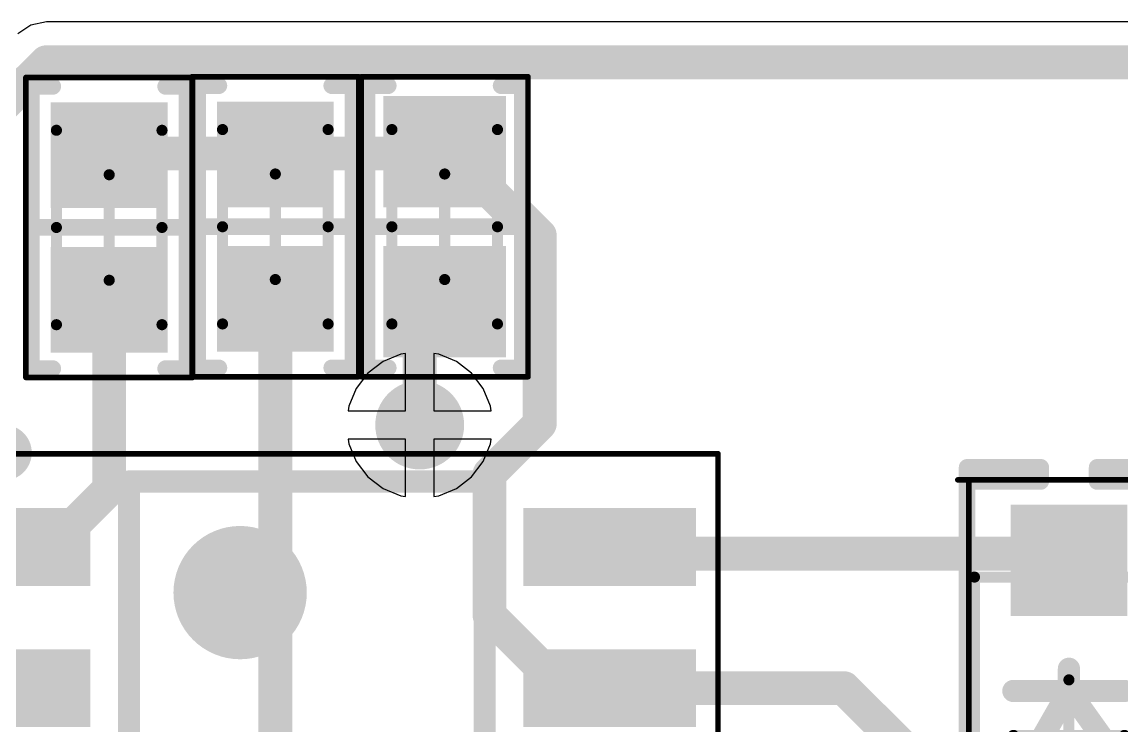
# Model space of a CAD drawing. Header units: millimetres. Extents: x 45 to 209, y 90 to 189.
# Drawn here: x 64.82 to 74.71, y 113.54 to 119.87 of the extents above; entities that cross this region are included whole.
import ezdxf

# ---------------------------------------------------------------- set-up
doc = ezdxf.new("R2010")
doc.units = ezdxf.units.MM
for name, color, linetype in [('BottomLayer', 5, 'Continuous'), ('Mechanical13', 56, 'Continuous'), ('Mechanical15', 56, 'Continuous'), ('MultiLayer', 9, 'Continuous'), ('TopLayer', 1, 'Continuous'), ('TopOverlay', 2, 'Continuous'), ('TopPaste', 8, 'Continuous'), ('TopSolder', 216, 'Continuous'), ('ViaHoleLayer', 16, 'Continuous')]:
    doc.layers.add(name, color=color, linetype=linetype)

# ---------------------------------------------------------------- blocks, each defined once
blk = doc.blocks.new('34355DA5_B1DA_47C2_A88A_ECF82120A4F7_8')
at = {"layer": 'Mechanical15'}
for points, const_width in [([(-3.7, 4.65), (3.7, 4.65)], 0.05), ([(-3.7, -4.65), (-3.7, 4.65)], 0.05), ([(3.7, -4.65), (3.7, 4.65)], 0.05), ([(0, -0.5), (0, 0.5)], 0.1), ([(-0.5, 0), (0.5, 0)], 0.1), ([(-3.7, -4.65), (3.7, -4.65)], 0.05)]:
    blk.add_lwpolyline(points, dxfattribs=dict(at, const_width=const_width))
for points, const_width in [([(-3.7125, 4.65, 1), (-3.6875, 4.65, 1)], 0.025), ([(-3.7125, 4.65, 1), (-3.6875, 4.65, 1)], 0.025), ([(3.6875, 4.65, 1), (3.7125, 4.65, 1)], 0.025), ([(3.6875, 4.65, 1), (3.7125, 4.65, 1)], 0.025), ([(-0.025, 0.5, 1), (0.025, 0.5, 1)], 0.05), ([(-0.525, 0, 1), (-0.475, 0, 1)], 0.05), ([(0.475, 0, 1), (0.525, 0, 1)], 0.05), ([(-0.025, -0.5, 1), (0.025, -0.5, 1)], 0.05), ([(-3.7125, -4.65, 1), (-3.6875, -4.65, 1)], 0.025), ([(-3.7125, -4.65, 1), (-3.6875, -4.65, 1)], 0.025), ([(3.6875, -4.65, 1), (3.7125, -4.65, 1)], 0.025), ([(3.6875, -4.65, 1), (3.7125, -4.65, 1)], 0.025)]:
    blk.add_lwpolyline(points, format="xyb", close=True, dxfattribs=dict(at, const_width=const_width))
at = {"layer": 'TopLayer'}
for points in [[(-2, 3.51), (-2, 4.11), (-3.45, 3.51), (-3.45, 4.11)], [(3.45, 3.51), (3.45, 4.11), (2, 3.51), (2, 4.11)], [(-2, 2.24), (-2, 2.84), (-3.45, 2.24), (-3.45, 2.84)], [(3.45, 2.24), (3.45, 2.84), (2, 2.24), (2, 2.84)], [(-2, 0.97), (-2, 1.57), (-3.45, 0.97), (-3.45, 1.57)], [(3.45, 0.97), (3.45, 1.57), (2, 0.97), (2, 1.57)], [(-2, -0.3), (-2, 0.3), (-3.45, -0.3), (-3.45, 0.3)], [(3.45, -0.3), (3.45, 0.3), (2, -0.3), (2, 0.3)], [(-2, -1.57), (-2, -0.97), (-3.45, -1.57), (-3.45, -0.97)], [(3.45, -1.57), (3.45, -0.97), (2, -1.57), (2, -0.97)], [(-2, -2.84), (-2, -2.24), (-3.45, -2.84), (-3.45, -2.24)], [(3.45, -2.84), (3.45, -2.24), (2, -2.84), (2, -2.24)], [(-2, -4.11), (-2, -3.51), (-3.45, -4.11), (-3.45, -3.51)], [(3.45, -4.11), (3.45, -3.51), (2, -4.11), (2, -3.51)]]:
    blk.add_solid(points, dxfattribs=at)
at = {"layer": 'TopOverlay'}
for points, const_width in [([(-2.6, 4.66, 1), (-2.85, 4.66, 1)], 0.25), ([(-2.9125, 4.66, 1), (-2.7875, 4.66, 1)], 0.125), ([(-2.6625, 4.66, 1), (-2.5375, 4.66, 1)], 0.125), ([(-1.65, 4.4, 1), (-1.55, 4.4, 1)], 0.1), ([(-1.65, 4.4, 1), (-1.55, 4.4, 1)], 0.1), ([(1.55, 4.4, 1), (1.65, 4.4, 1)], 0.1), ([(1.55, 4.4, 1), (1.65, 4.4, 1)], 0.1), ([(-0.3, 3.4, 1), (-0.9, 3.4, 1)], 0.6), ([(-1.05, 3.4, 1), (-0.75, 3.4, 1)], 0.3), ([(-0.45, 3.4, 1), (-0.15, 3.4, 1)], 0.3), ([(-1.65, -4.4, 1), (-1.55, -4.4, 1)], 0.1), ([(-1.65, -4.4, 1), (-1.55, -4.4, 1)], 0.1), ([(1.55, -4.4, 1), (1.65, -4.4, 1)], 0.1), ([(1.55, -4.4, 1), (1.65, -4.4, 1)], 0.1)]:
    blk.add_lwpolyline(points, format="xyb", close=True, dxfattribs=dict(at, const_width=const_width))
at = {"layer": 'TopOverlay', "const_width": 0.2}
for points in [[(-1.6, 4.4), (1.6, 4.4)], [(-1.6, -4.4), (-1.6, 4.4)], [(1.6, -4.4), (1.6, 4.4)], [(-1.6, -4.4), (1.6, -4.4)]]:
    blk.add_lwpolyline(points, dxfattribs=at)
at = {"layer": 'TopPaste'}
for points in [[(-2, 3.51), (-2, 4.11), (-3.45, 3.51), (-3.45, 4.11)], [(3.45, 3.51), (3.45, 4.11), (2, 3.51), (2, 4.11)], [(-2, 2.24), (-2, 2.84), (-3.45, 2.24), (-3.45, 2.84)], [(3.45, 2.24), (3.45, 2.84), (2, 2.24), (2, 2.84)], [(-2, 0.97), (-2, 1.57), (-3.45, 0.97), (-3.45, 1.57)], [(3.45, 0.97), (3.45, 1.57), (2, 0.97), (2, 1.57)], [(-2, -0.3), (-2, 0.3), (-3.45, -0.3), (-3.45, 0.3)], [(3.45, -0.3), (3.45, 0.3), (2, -0.3), (2, 0.3)], [(-2, -1.57), (-2, -0.97), (-3.45, -1.57), (-3.45, -0.97)], [(3.45, -1.57), (3.45, -0.97), (2, -1.57), (2, -0.97)], [(-2, -2.84), (-2, -2.24), (-3.45, -2.84), (-3.45, -2.24)], [(3.45, -2.84), (3.45, -2.24), (2, -2.84), (2, -2.24)], [(-2, -4.11), (-2, -3.51), (-3.45, -4.11), (-3.45, -3.51)], [(3.45, -4.11), (3.45, -3.51), (2, -4.11), (2, -3.51)]]:
    blk.add_solid(points, dxfattribs=at)
at = {"layer": 'TopSolder'}
for points in [[(-1.9492, 3.4592), (-1.9492, 4.1608), (-3.5008, 3.4592), (-3.5008, 4.1608)], [(3.5008, 3.4592), (3.5008, 4.1608), (1.9492, 3.4592), (1.9492, 4.1608)], [(-1.9492, 2.1892), (-1.9492, 2.8908), (-3.5008, 2.1892), (-3.5008, 2.8908)], [(3.5008, 2.1892), (3.5008, 2.8908), (1.9492, 2.1892), (1.9492, 2.8908)], [(-1.9492, 0.9192), (-1.9492, 1.6208), (-3.5008, 0.9192), (-3.5008, 1.6208)], [(3.5008, 0.9192), (3.5008, 1.6208), (1.9492, 0.9192), (1.9492, 1.6208)], [(-1.9492, -0.3508), (-1.9492, 0.3508), (-3.5008, -0.3508), (-3.5008, 0.3508)], [(3.5008, -0.3508), (3.5008, 0.3508), (1.9492, -0.3508), (1.9492, 0.3508)], [(-1.9492, -1.6208), (-1.9492, -0.9192), (-3.5008, -1.6208), (-3.5008, -0.9192)], [(3.5008, -1.6208), (3.5008, -0.9192), (1.9492, -1.6208), (1.9492, -0.9192)], [(-1.9492, -2.8908), (-1.9492, -2.1892), (-3.5008, -2.8908), (-3.5008, -2.1892)], [(3.5008, -2.8908), (3.5008, -2.1892), (1.9492, -2.8908), (1.9492, -2.1892)], [(-1.9492, -4.1608), (-1.9492, -3.4592), (-3.5008, -4.1608), (-3.5008, -3.4592)], [(3.5008, -4.1608), (3.5008, -3.4592), (1.9492, -4.1608), (1.9492, -3.4592)]]:
    blk.add_solid(points, dxfattribs=at)
blk = doc.blocks.new('RES_0603_1608_24')
at = {"layer": 'Mechanical13', "const_width": 0.1}
for points in [[(-0.875, -0.475), (-0.875, 0.475)], [(0.875, 0.475), (-0.875, 0.475)], [(0.875, -0.475), (0.875, 0.475)], [(0.875, -0.475), (-0.875, -0.475)]]:
    blk.add_lwpolyline(points, dxfattribs=at)
at = {"layer": 'Mechanical13', "const_width": 0.05}
for points in [[(-0.9, 0.475, 1), (-0.85, 0.475, 1)], [(-0.9, 0.475, 1), (-0.85, 0.475, 1)], [(0.85, 0.475, 1), (0.9, 0.475, 1)], [(0.85, 0.475, 1), (0.9, 0.475, 1)], [(-0.9, -0.475, 1), (-0.85, -0.475, 1)], [(-0.9, -0.475, 1), (-0.85, -0.475, 1)], [(0.85, -0.475, 1), (0.9, -0.475, 1)], [(0.85, -0.475, 1), (0.9, -0.475, 1)]]:
    blk.add_lwpolyline(points, format="xyb", close=True, dxfattribs=at)
at = {"layer": 'Mechanical15'}
for points, const_width in [([(-1.35, -0.75), (-1.35, 0.75)], 0.05), ([(1.35, 0.75), (-1.35, 0.75)], 0.05), ([(1.35, -0.75), (1.35, 0.75)], 0.05), ([(0, -0.475), (0, 0.475)], 0.1), ([(0.475, 0), (-0.475, 0)], 0.1), ([(1.35, -0.75), (-1.35, -0.75)], 0.05)]:
    blk.add_lwpolyline(points, dxfattribs=dict(at, const_width=const_width))
for points, const_width in [([(-1.3625, 0.75, 1), (-1.3375, 0.75, 1)], 0.025), ([(-1.3625, 0.75, 1), (-1.3375, 0.75, 1)], 0.025), ([(1.3375, 0.75, 1), (1.3625, 0.75, 1)], 0.025), ([(1.3375, 0.75, 1), (1.3625, 0.75, 1)], 0.025), ([(-0.025, 0.475, 1), (0.025, 0.475, 1)], 0.05), ([(-0.5, 0, 1), (-0.45, 0, 1)], 0.05), ([(0.45, 0, 1), (0.5, 0, 1)], 0.05), ([(-0.025, -0.475, 1), (0.025, -0.475, 1)], 0.05), ([(-1.3625, -0.75, 1), (-1.3375, -0.75, 1)], 0.025), ([(-1.3625, -0.75, 1), (-1.3375, -0.75, 1)], 0.025), ([(1.3375, -0.75, 1), (1.3625, -0.75, 1)], 0.025), ([(1.3375, -0.75, 1), (1.3625, -0.75, 1)], 0.025)]:
    blk.add_lwpolyline(points, format="xyb", close=True, dxfattribs=dict(at, const_width=const_width))
at = {"layer": 'TopLayer'}
for points in [[(-0.225, -0.475), (-0.225, 0.475), (-1.075, -0.475), (-1.075, 0.475)], [(1.075, -0.475), (1.075, 0.475), (0.225, -0.475), (0.225, 0.475)]]:
    blk.add_solid(points, dxfattribs=at)
at = {"layer": 'TopOverlay', "const_width": 0.15}
for points in [[(-1.27, 0.508), (-1.27, 0.7)], [(1.27, 0.7), (-1.27, 0.7)], [(0, -0.7), (0, 0.7)], [(1.27, 0.508), (1.27, 0.7)], [(-1.27, -0.7), (-1.27, -0.508)], [(1.27, -0.7), (1.27, -0.508)], [(1.27, -0.7), (-1.27, -0.7)]]:
    blk.add_lwpolyline(points, dxfattribs=at)
at = {"layer": 'TopOverlay', "const_width": 0.075}
for points in [[(-1.3075, 0.7, 1), (-1.2325, 0.7, 1)], [(-1.3075, 0.7, 1), (-1.2325, 0.7, 1)], [(-0.0375, 0.7, 1), (0.0375, 0.7, 1)], [(1.2325, 0.7, 1), (1.3075, 0.7, 1)], [(1.2325, 0.7, 1), (1.3075, 0.7, 1)], [(-1.3075, 0.508, 1), (-1.2325, 0.508, 1)], [(1.2325, 0.508, 1), (1.3075, 0.508, 1)], [(-1.3075, -0.508, 1), (-1.2325, -0.508, 1)], [(1.2325, -0.508, 1), (1.3075, -0.508, 1)], [(-1.3075, -0.7, 1), (-1.2325, -0.7, 1)], [(-1.3075, -0.7, 1), (-1.2325, -0.7, 1)], [(-0.0375, -0.7, 1), (0.0375, -0.7, 1)], [(1.2325, -0.7, 1), (1.3075, -0.7, 1)], [(1.2325, -0.7, 1), (1.3075, -0.7, 1)]]:
    blk.add_lwpolyline(points, format="xyb", close=True, dxfattribs=at)
at = {"layer": 'TopPaste'}
for points in [[(-0.225, -0.475), (-0.225, 0.475), (-1.075, -0.475), (-1.075, 0.475)], [(1.075, -0.475), (1.075, 0.475), (0.225, -0.475), (0.225, 0.475)]]:
    blk.add_solid(points, dxfattribs=at)
at = {"layer": 'TopSolder'}
for points in [[(-0.1742, -0.5258), (-0.1742, 0.5258), (-1.1258, -0.5258), (-1.1258, 0.5258)], [(1.1258, -0.5258), (1.1258, 0.5258), (0.1742, -0.5258), (0.1742, 0.5258)]]:
    blk.add_solid(points, dxfattribs=at)
blk = doc.blocks.new('RES_0603_1608_25')
at = {"layer": 'Mechanical13', "const_width": 0.1}
for points in [[(-0.875, 0.475), (-0.875, -0.475)], [(-0.875, 0.475), (0.875, 0.475)], [(0.875, 0.475), (0.875, -0.475)], [(-0.875, -0.475), (0.875, -0.475)]]:
    blk.add_lwpolyline(points, dxfattribs=at)
at = {"layer": 'Mechanical13', "const_width": 0.05}
for points in [[(-0.9, 0.475, 1), (-0.85, 0.475, 1)], [(-0.9, 0.475, 1), (-0.85, 0.475, 1)], [(0.85, 0.475, 1), (0.9, 0.475, 1)], [(0.85, 0.475, 1), (0.9, 0.475, 1)], [(-0.9, -0.475, 1), (-0.85, -0.475, 1)], [(-0.9, -0.475, 1), (-0.85, -0.475, 1)], [(0.85, -0.475, 1), (0.9, -0.475, 1)], [(0.85, -0.475, 1), (0.9, -0.475, 1)]]:
    blk.add_lwpolyline(points, format="xyb", close=True, dxfattribs=at)
at = {"layer": 'Mechanical15'}
for points, const_width in [([(-1.35, 0.75), (-1.35, -0.75)], 0.05), ([(-1.35, 0.75), (1.35, 0.75)], 0.05), ([(1.35, 0.75), (1.35, -0.75)], 0.05), ([(0, 0.475), (0, -0.475)], 0.1), ([(-0.475, 0), (0.475, 0)], 0.1), ([(-1.35, -0.75), (1.35, -0.75)], 0.05)]:
    blk.add_lwpolyline(points, dxfattribs=dict(at, const_width=const_width))
for points, const_width in [([(-1.3625, 0.75, 1), (-1.3375, 0.75, 1)], 0.025), ([(-1.3625, 0.75, 1), (-1.3375, 0.75, 1)], 0.025), ([(1.3375, 0.75, 1), (1.3625, 0.75, 1)], 0.025), ([(1.3375, 0.75, 1), (1.3625, 0.75, 1)], 0.025), ([(-0.025, 0.475, 1), (0.025, 0.475, 1)], 0.05), ([(-0.5, 0, 1), (-0.45, 0, 1)], 0.05), ([(0.45, 0, 1), (0.5, 0, 1)], 0.05), ([(-0.025, -0.475, 1), (0.025, -0.475, 1)], 0.05), ([(-1.3625, -0.75, 1), (-1.3375, -0.75, 1)], 0.025), ([(-1.3625, -0.75, 1), (-1.3375, -0.75, 1)], 0.025), ([(1.3375, -0.75, 1), (1.3625, -0.75, 1)], 0.025), ([(1.3375, -0.75, 1), (1.3625, -0.75, 1)], 0.025)]:
    blk.add_lwpolyline(points, format="xyb", close=True, dxfattribs=dict(at, const_width=const_width))
at = {"layer": 'TopLayer'}
for points in [[(-0.225, -0.475), (-0.225, 0.475), (-1.075, -0.475), (-1.075, 0.475)], [(1.075, -0.475), (1.075, 0.475), (0.225, -0.475), (0.225, 0.475)]]:
    blk.add_solid(points, dxfattribs=at)
at = {"layer": 'TopOverlay', "const_width": 0.15}
for points in [[(-1.27, 0.7), (-1.27, 0.508)], [(-1.27, 0.7), (1.27, 0.7)], [(0, 0.7), (0, -0.7)], [(1.27, 0.7), (1.27, 0.508)], [(-1.27, -0.508), (-1.27, -0.7)], [(1.27, -0.508), (1.27, -0.7)], [(-1.27, -0.7), (1.27, -0.7)]]:
    blk.add_lwpolyline(points, dxfattribs=at)
at = {"layer": 'TopOverlay', "const_width": 0.075}
for points in [[(-1.3075, 0.7, 1), (-1.2325, 0.7, 1)], [(-1.3075, 0.7, 1), (-1.2325, 0.7, 1)], [(-0.0375, 0.7, 1), (0.0375, 0.7, 1)], [(1.2325, 0.7, 1), (1.3075, 0.7, 1)], [(1.2325, 0.7, 1), (1.3075, 0.7, 1)], [(-1.3075, 0.508, 1), (-1.2325, 0.508, 1)], [(1.2325, 0.508, 1), (1.3075, 0.508, 1)], [(-1.3075, -0.508, 1), (-1.2325, -0.508, 1)], [(1.2325, -0.508, 1), (1.3075, -0.508, 1)], [(-1.3075, -0.7, 1), (-1.2325, -0.7, 1)], [(-1.3075, -0.7, 1), (-1.2325, -0.7, 1)], [(-0.0375, -0.7, 1), (0.0375, -0.7, 1)], [(1.2325, -0.7, 1), (1.3075, -0.7, 1)], [(1.2325, -0.7, 1), (1.3075, -0.7, 1)]]:
    blk.add_lwpolyline(points, format="xyb", close=True, dxfattribs=at)
at = {"layer": 'TopPaste'}
for points in [[(-0.225, -0.475), (-0.225, 0.475), (-1.075, -0.475), (-1.075, 0.475)], [(1.075, -0.475), (1.075, 0.475), (0.225, -0.475), (0.225, 0.475)]]:
    blk.add_solid(points, dxfattribs=at)
at = {"layer": 'TopSolder'}
for points in [[(-0.1742, -0.5258), (-0.1742, 0.5258), (-1.1258, -0.5258), (-1.1258, 0.5258)], [(1.1258, -0.5258), (1.1258, 0.5258), (0.1742, -0.5258), (0.1742, 0.5258)]]:
    blk.add_solid(points, dxfattribs=at)
blk = doc.blocks.new('SOD_123_70')
at = {"layer": 'Mechanical13', "const_width": 0.1}
for points in [[(-1.425, 0.85), (1.425, 0.85)], [(-1.425, 0.85), (-1.425, -0.85)], [(1.425, 0.85), (1.425, -0.85)], [(-1.425, -0.85), (1.425, -0.85)]]:
    blk.add_lwpolyline(points, dxfattribs=at)
at = {"layer": 'Mechanical13', "const_width": 0.05}
for points in [[(-1.45, 0.85, 1), (-1.4, 0.85, 1)], [(-1.45, 0.85, 1), (-1.4, 0.85, 1)], [(1.4, 0.85, 1), (1.45, 0.85, 1)], [(1.4, 0.85, 1), (1.45, 0.85, 1)], [(-1.45, -0.85, 1), (-1.4, -0.85, 1)], [(-1.45, -0.85, 1), (-1.4, -0.85, 1)], [(1.4, -0.85, 1), (1.45, -0.85, 1)], [(1.4, -0.85, 1), (1.45, -0.85, 1)]]:
    blk.add_lwpolyline(points, format="xyb", close=True, dxfattribs=at)
at = {"layer": 'Mechanical15'}
for points, const_width in [([(-2.3, 1), (-2.3, -1)], 0.05), ([(2.3, 1), (2.3, -1)], 0.05), ([(-2.3, 0.9), (2.3, 0.9)], 0.05), ([(0, 0.5), (0, -0.5)], 0.1), ([(-0.5, 0), (0.5, 0)], 0.1), ([(-2.3, -1), (2.3, -1)], 0.05)]:
    blk.add_lwpolyline(points, dxfattribs=dict(at, const_width=const_width))
for points, const_width in [([(-2.3125, 1, 1), (-2.2875, 1, 1)], 0.025), ([(2.2875, 1, 1), (2.3125, 1, 1)], 0.025), ([(-2.3125, 0.9, 1), (-2.2875, 0.9, 1)], 0.025), ([(2.2875, 0.9, 1), (2.3125, 0.9, 1)], 0.025), ([(-0.025, 0.5, 1), (0.025, 0.5, 1)], 0.05), ([(-0.525, 0, 1), (-0.475, 0, 1)], 0.05), ([(0.475, 0, 1), (0.525, 0, 1)], 0.05), ([(-0.025, -0.5, 1), (0.025, -0.5, 1)], 0.05), ([(-2.3125, -1, 1), (-2.2875, -1, 1)], 0.025), ([(-2.3125, -1, 1), (-2.2875, -1, 1)], 0.025), ([(2.2875, -1, 1), (2.3125, -1, 1)], 0.025), ([(2.2875, -1, 1), (2.3125, -1, 1)], 0.025)]:
    blk.add_lwpolyline(points, format="xyb", close=True, dxfattribs=dict(at, const_width=const_width))
at = {"layer": 'TopLayer'}
for points in [[(-1.125, -0.475), (-1.125, 0.475), (-2.025, -0.475), (-2.025, 0.475)], [(2.025, -0.475), (2.025, 0.475), (1.125, -0.475), (1.125, 0.475)]]:
    blk.add_solid(points, dxfattribs=at)
at = {"layer": 'TopOverlay'}
for points, const_width in [([(-2.3, 0.916), (-2.3, 0.675)], 0.15), ([(-2.3, 0.916), (2.286, 0.916)], 0.15), ([(2.286, 0.916), (2.413, 0.916)], 0.15), ([(2.286, 0.916), (2.286, 0.254)], 0.15), ([(2.413, 0.916), (2.413, 0.254)], 0.15), ([(0.4, 0.5), (0.4, -0.5)], 0.2), ([(-0.3, 0.4), (-0.3, -0.5)], 0.2), ([(-0.3, 0.4), (0.4, 0)], 0.2), ([(2.286, 0.254), (2.413, 0.254)], 0.15), ([(-0.6, 0), (-0.3, 0)], 0.2), ([(0.4, 0), (-0.3, -0.5)], 0.2), ([(0.4, 0), (0.6, 0)], 0.2), ([(2.286, -0.254), (2.286, -0.916)], 0.15), ([(2.286, -0.254), (2.413, -0.254)], 0.15), ([(2.413, -0.254), (2.413, -0.916)], 0.15), ([(-2.3, -0.675), (-2.3, -0.916)], 0.15), ([(-2.3, -0.916), (2.286, -0.916)], 0.15), ([(2.286, -0.916), (2.413, -0.916)], 0.15)]:
    blk.add_lwpolyline(points, dxfattribs=dict(at, const_width=const_width))
for points, const_width in [([(-2.3375, 0.916, 1), (-2.2625, 0.916, 1)], 0.075), ([(-2.3375, 0.916, 1), (-2.2625, 0.916, 1)], 0.075), ([(2.2485, 0.916, 1), (2.3235, 0.916, 1)], 0.075), ([(2.2485, 0.916, 1), (2.3235, 0.916, 1)], 0.075), ([(2.2485, 0.916, 1), (2.3235, 0.916, 1)], 0.075), ([(2.3755, 0.916, 1), (2.4505, 0.916, 1)], 0.075), ([(2.3755, 0.916, 1), (2.4505, 0.916, 1)], 0.075), ([(-2.3375, 0.675, 1), (-2.2625, 0.675, 1)], 0.075), ([(0.35, 0.5, 1), (0.45, 0.5, 1)], 0.1), ([(-0.35, 0.4, 1), (-0.25, 0.4, 1)], 0.1), ([(-0.35, 0.4, 1), (-0.25, 0.4, 1)], 0.1), ([(2.2485, 0.254, 1), (2.3235, 0.254, 1)], 0.075), ([(2.2485, 0.254, 1), (2.3235, 0.254, 1)], 0.075), ([(2.3755, 0.254, 1), (2.4505, 0.254, 1)], 0.075), ([(2.3755, 0.254, 1), (2.4505, 0.254, 1)], 0.075), ([(-0.65, 0, 1), (-0.55, 0, 1)], 0.1), ([(-0.35, 0, 1), (-0.25, 0, 1)], 0.1), ([(0.35, 0, 1), (0.45, 0, 1)], 0.1), ([(0.35, 0, 1), (0.45, 0, 1)], 0.1), ([(0.35, 0, 1), (0.45, 0, 1)], 0.1), ([(0.55, 0, 1), (0.65, 0, 1)], 0.1), ([(2.2485, -0.254, 1), (2.3235, -0.254, 1)], 0.075), ([(2.2485, -0.254, 1), (2.3235, -0.254, 1)], 0.075), ([(2.3755, -0.254, 1), (2.4505, -0.254, 1)], 0.075), ([(2.3755, -0.254, 1), (2.4505, -0.254, 1)], 0.075), ([(-0.35, -0.5, 1), (-0.25, -0.5, 1)], 0.1), ([(-0.35, -0.5, 1), (-0.25, -0.5, 1)], 0.1), ([(0.35, -0.5, 1), (0.45, -0.5, 1)], 0.1), ([(-2.3375, -0.675, 1), (-2.2625, -0.675, 1)], 0.075), ([(-2.3375, -0.916, 1), (-2.2625, -0.916, 1)], 0.075), ([(-2.3375, -0.916, 1), (-2.2625, -0.916, 1)], 0.075), ([(2.2485, -0.916, 1), (2.3235, -0.916, 1)], 0.075), ([(2.2485, -0.916, 1), (2.3235, -0.916, 1)], 0.075), ([(2.2485, -0.916, 1), (2.3235, -0.916, 1)], 0.075), ([(2.3755, -0.916, 1), (2.4505, -0.916, 1)], 0.075), ([(2.3755, -0.916, 1), (2.4505, -0.916, 1)], 0.075)]:
    blk.add_lwpolyline(points, format="xyb", close=True, dxfattribs=dict(at, const_width=const_width))
at = {"layer": 'TopPaste'}
for points in [[(-1.125, -0.475), (-1.125, 0.475), (-2.025, -0.475), (-2.025, 0.475)], [(2.025, -0.475), (2.025, 0.475), (1.125, -0.475), (1.125, 0.475)]]:
    blk.add_solid(points, dxfattribs=at)
at = {"layer": 'TopSolder'}
for points in [[(-1.0742, -0.5258), (-1.0742, 0.5258), (-2.0758, -0.5258), (-2.0758, 0.5258)], [(2.0758, -0.5258), (2.0758, 0.5258), (1.0742, -0.5258), (1.0742, 0.5258)]]:
    blk.add_solid(points, dxfattribs=at)
blk = doc.blocks.new('CAP_0603_1608_80')
at = {"layer": 'Mechanical13', "const_width": 0.1}
for points in [[(-0.875, -0.475), (-0.875, 0.475)], [(0.875, 0.475), (-0.875, 0.475)], [(0.875, -0.475), (0.875, 0.475)], [(0.875, -0.475), (-0.875, -0.475)]]:
    blk.add_lwpolyline(points, dxfattribs=at)
at = {"layer": 'Mechanical13', "const_width": 0.05}
for points in [[(-0.9, 0.475, 1), (-0.85, 0.475, 1)], [(-0.9, 0.475, 1), (-0.85, 0.475, 1)], [(0.85, 0.475, 1), (0.9, 0.475, 1)], [(0.85, 0.475, 1), (0.9, 0.475, 1)], [(-0.9, -0.475, 1), (-0.85, -0.475, 1)], [(-0.9, -0.475, 1), (-0.85, -0.475, 1)], [(0.85, -0.475, 1), (0.9, -0.475, 1)], [(0.85, -0.475, 1), (0.9, -0.475, 1)]]:
    blk.add_lwpolyline(points, format="xyb", close=True, dxfattribs=at)
at = {"layer": 'Mechanical15'}
for points, const_width in [([(-1.35, -0.75), (-1.35, 0.75)], 0.05), ([(1.35, 0.75), (-1.35, 0.75)], 0.05), ([(1.35, -0.75), (1.35, 0.75)], 0.05), ([(0, -0.475), (0, 0.475)], 0.1), ([(0.475, 0), (-0.475, 0)], 0.1), ([(1.35, -0.75), (-1.35, -0.75)], 0.05)]:
    blk.add_lwpolyline(points, dxfattribs=dict(at, const_width=const_width))
for points, const_width in [([(-1.3625, 0.75, 1), (-1.3375, 0.75, 1)], 0.025), ([(-1.3625, 0.75, 1), (-1.3375, 0.75, 1)], 0.025), ([(1.3375, 0.75, 1), (1.3625, 0.75, 1)], 0.025), ([(1.3375, 0.75, 1), (1.3625, 0.75, 1)], 0.025), ([(-0.025, 0.475, 1), (0.025, 0.475, 1)], 0.05), ([(-0.5, 0, 1), (-0.45, 0, 1)], 0.05), ([(0.45, 0, 1), (0.5, 0, 1)], 0.05), ([(-0.025, -0.475, 1), (0.025, -0.475, 1)], 0.05), ([(-1.3625, -0.75, 1), (-1.3375, -0.75, 1)], 0.025), ([(-1.3625, -0.75, 1), (-1.3375, -0.75, 1)], 0.025), ([(1.3375, -0.75, 1), (1.3625, -0.75, 1)], 0.025), ([(1.3375, -0.75, 1), (1.3625, -0.75, 1)], 0.025)]:
    blk.add_lwpolyline(points, format="xyb", close=True, dxfattribs=dict(at, const_width=const_width))
at = {"layer": 'TopLayer'}
for points in [[(-0.225, -0.5), (-0.225, 0.5), (-1.125, -0.5), (-1.125, 0.5)], [(1.125, -0.5), (1.125, 0.5), (0.225, -0.5), (0.225, 0.5)]]:
    blk.add_solid(points, dxfattribs=at)
at = {"layer": 'TopOverlay', "const_width": 0.15}
for points in [[(1.27, 0.7), (-1.27, 0.7)], [(-1.27, 0.508), (-1.27, 0.7)], [(0, -0.7), (0, 0.7)], [(1.27, 0.508), (1.27, 0.7)], [(-1.27, -0.7), (-1.27, -0.508)], [(1.27, -0.7), (1.27, -0.508)], [(1.27, -0.7), (-1.27, -0.7)]]:
    blk.add_lwpolyline(points, dxfattribs=at)
at = {"layer": 'TopOverlay', "const_width": 0.075}
for points in [[(-1.3075, 0.7, 1), (-1.2325, 0.7, 1)], [(-1.3075, 0.7, 1), (-1.2325, 0.7, 1)], [(-0.0375, 0.7, 1), (0.0375, 0.7, 1)], [(1.2325, 0.7, 1), (1.3075, 0.7, 1)], [(1.2325, 0.7, 1), (1.3075, 0.7, 1)], [(-1.3075, 0.508, 1), (-1.2325, 0.508, 1)], [(1.2325, 0.508, 1), (1.3075, 0.508, 1)], [(-1.3075, -0.508, 1), (-1.2325, -0.508, 1)], [(1.2325, -0.508, 1), (1.3075, -0.508, 1)], [(-1.3075, -0.7, 1), (-1.2325, -0.7, 1)], [(-1.3075, -0.7, 1), (-1.2325, -0.7, 1)], [(-0.0375, -0.7, 1), (0.0375, -0.7, 1)], [(1.2325, -0.7, 1), (1.3075, -0.7, 1)], [(1.2325, -0.7, 1), (1.3075, -0.7, 1)]]:
    blk.add_lwpolyline(points, format="xyb", close=True, dxfattribs=at)
at = {"layer": 'TopPaste'}
for points in [[(-0.225, -0.5), (-0.225, 0.5), (-1.125, -0.5), (-1.125, 0.5)], [(1.125, -0.5), (1.125, 0.5), (0.225, -0.5), (0.225, 0.5)]]:
    blk.add_solid(points, dxfattribs=at)
at = {"layer": 'TopSolder'}
for points in [[(-0.1742, -0.5508), (-0.1742, 0.5508), (-1.1758, -0.5508), (-1.1758, 0.5508)], [(1.1758, -0.5508), (1.1758, 0.5508), (0.1742, -0.5508), (0.1742, 0.5508)]]:
    blk.add_solid(points, dxfattribs=at)

msp = doc.modelspace()

# ---------------------------------------------------------------- linework, layer by layer
at = {"layer": 'BottomLayer'}
for p, q in [((68.0649, 116.8129), (67.9282, 116.708)), ((68.224, 116.8788), (68.0649, 116.8129)), ((68.2677, 116.8845), (68.224, 116.8788)), ((68.2677, 116.3686), (68.2677, 116.8845)), ((68.5654, 116.8788), (68.5217, 116.8845)), ((68.5217, 116.8845), (68.5217, 116.3686)), ((68.7245, 116.8129), (68.5654, 116.8788)), ((68.8611, 116.708), (68.7245, 116.8129)), ((67.9282, 116.708), (67.8234, 116.5714)), ((68.966, 116.5714), (68.8611, 116.708)), ((67.8234, 116.5714), (67.7575, 116.4123)), ((69.0318, 116.4123), (68.966, 116.5714)), ((67.7575, 116.4123), (67.7518, 116.3686)), ((69.0376, 116.3686), (69.0318, 116.4123)), ((67.7518, 116.3686), (68.2677, 116.3686)), ((68.5217, 116.3686), (69.0376, 116.3686)), ((68.2677, 116.1146), (67.7518, 116.1146)), ((67.7518, 116.1146), (67.7575, 116.0709)), ((68.2677, 115.5987), (68.2677, 116.1146)), ((69.0376, 116.1146), (68.5217, 116.1146)), ((68.5217, 116.1146), (68.5217, 115.5987)), ((69.0318, 116.0709), (69.0376, 116.1146)), ((67.7575, 116.0709), (67.8234, 115.9118)), ((68.966, 115.9118), (69.0318, 116.0709)), ((67.8234, 115.9118), (67.9282, 115.7752)), ((68.8611, 115.7752), (68.966, 115.9118)), ((67.9282, 115.7752), (68.0649, 115.6703)), ((68.7245, 115.6703), (68.8611, 115.7752)), ((68.0649, 115.6703), (68.224, 115.6044)), ((68.5654, 115.6044), (68.7245, 115.6703)), ((68.224, 115.6044), (68.2677, 115.5987)), ((68.5217, 115.5987), (68.5654, 115.6044))]:
    msp.add_line(p, q, dxfattribs=at)
at = {"layer": 'BottomLayer', "const_width": 0.4}
msp.add_lwpolyline([(68.1947, 116.2416, 1), (68.5947, 116.2416, 1)], format="xyb", close=True, dxfattribs=at)
at = {"layer": 'MultiLayer', "const_width": 0.4}
msp.add_lwpolyline([(68.1947, 116.2416, 1), (68.5947, 116.2416, 1)], format="xyb", close=True, dxfattribs=at)
at = {"layer": 'TopLayer'}
for p, q in [((65.035, 119.8693), (64.8962, 119.8417)), ((79.9138, 119.8693), (65.035, 119.8693)), ((65.035, 119.8693), (65.035, 119.8693)), ((64.8962, 119.8417), (64.7786, 119.7632))]:
    msp.add_line(p, q, dxfattribs=at)
at = {"layer": 'TopLayer', "const_width": 0.3048}
for points in [[(63.5731, 118.0449), (65.035, 119.5068)], [(65.035, 119.5068), (79.9138, 119.5068)], [(65.6007, 118.6696), (65.6165, 118.6854)], [(65.6165, 118.6854), (68.6036, 118.6854)], [(68.6036, 118.6854), (68.6069, 118.6887)], [(68.6069, 118.6887), (68.6819, 118.6887)], [(68.6819, 118.6887), (69.2066, 118.164)], [(69.2066, 118.164), (69.2595, 118.164)], [(69.2595, 118.164), (69.475, 117.9485)], [(69.475, 116.2533), (69.475, 117.9485)], [(65.6007, 115.6649), (65.6007, 117.3696)], [(67.0954, 113.2585), (67.0954, 117.3762)], [(68.3947, 117.1265), (68.6194, 117.3512)], [(68.3947, 116.2416), (68.3947, 117.1265)], [(69.0231, 115.8014), (69.475, 116.2533)], [(69.0231, 114.5285), (69.0231, 115.8014)], [(65.0787, 115.1429), (65.6007, 115.6649)], [(64.6537, 115.1429), (65.0787, 115.1429)], [(70.1037, 115.1429), (70.1638, 115.0827)], [(70.1638, 115.0827), (74.1765, 115.0827)], [(74.1765, 115.0827), (74.2367, 115.0226)], [(69.0231, 114.5285), (69.6787, 113.8729)], [(69.6787, 113.8729), (72.2114, 113.8729)], [(72.2114, 113.8729), (74.2117, 111.8726)]]:
    msp.add_lwpolyline(points, dxfattribs=at)
at = {"layer": 'TopLayer'}
for points, const_width in [([(64.9588, 119.5068, 1), (65.1112, 119.5068, 1)], 0.1524), ([(64.9588, 119.5068, 1), (65.1112, 119.5068, 1)], 0.1524), ([(65.5245, 118.6696, 1), (65.6769, 118.6696, 1)], 0.1524), ([(65.5403, 118.6854, 1), (65.6927, 118.6854, 1)], 0.1524), ([(65.5403, 118.6854, 1), (65.6927, 118.6854, 1)], 0.1524), ([(68.5274, 118.6854, 1), (68.6798, 118.6854, 1)], 0.1524), ([(68.5274, 118.6854, 1), (68.6798, 118.6854, 1)], 0.1524), ([(68.5307, 118.6887, 1), (68.6831, 118.6887, 1)], 0.1524), ([(68.5307, 118.6887, 1), (68.6831, 118.6887, 1)], 0.1524), ([(68.6057, 118.6887, 1), (68.7581, 118.6887, 1)], 0.1524), ([(68.6057, 118.6887, 1), (68.7581, 118.6887, 1)], 0.1524), ([(69.1304, 118.164, 1), (69.2828, 118.164, 1)], 0.1524), ([(69.1304, 118.164, 1), (69.2828, 118.164, 1)], 0.1524), ([(69.1833, 118.164, 1), (69.3357, 118.164, 1)], 0.1524), ([(69.1833, 118.164, 1), (69.3357, 118.164, 1)], 0.1524), ([(69.3988, 117.9485, 1), (69.5512, 117.9485, 1)], 0.1524), ([(69.3988, 117.9485, 1), (69.5512, 117.9485, 1)], 0.1524), ([(65.5245, 117.3696, 1), (65.6769, 117.3696, 1)], 0.1524), ([(67.0192, 117.3762, 1), (67.1716, 117.3762, 1)], 0.1524), ([(68.5432, 117.3512, 1), (68.6956, 117.3512, 1)], 0.1524), ([(68.3185, 117.1265, 1), (68.4709, 117.1265, 1)], 0.1524), ([(68.3185, 117.1265, 1), (68.4709, 117.1265, 1)], 0.1524), ([(68.1947, 116.2416, 1), (68.5947, 116.2416, 1)], 0.4), ([(69.3988, 116.2533, 1), (69.5512, 116.2533, 1)], 0.1524), ([(69.3988, 116.2533, 1), (69.5512, 116.2533, 1)], 0.1524), ([(68.3185, 116.2416, 1), (68.4709, 116.2416, 1)], 0.1524), ([(68.9469, 115.8014, 1), (69.0993, 115.8014, 1)], 0.1524), ([(68.9469, 115.8014, 1), (69.0993, 115.8014, 1)], 0.1524), ([(65.5245, 115.6649, 1), (65.6769, 115.6649, 1)], 0.1524), ([(65.5245, 115.6649, 1), (65.6769, 115.6649, 1)], 0.1524), ([(65.0025, 115.1429, 1), (65.1549, 115.1429, 1)], 0.1524), ([(65.0025, 115.1429, 1), (65.1549, 115.1429, 1)], 0.1524), ([(70.0275, 115.1429, 1), (70.1799, 115.1429, 1)], 0.1524), ([(70.0876, 115.0827, 1), (70.24, 115.0827, 1)], 0.1524), ([(70.0876, 115.0827, 1), (70.24, 115.0827, 1)], 0.1524), ([(74.1003, 115.0827, 1), (74.2527, 115.0827, 1)], 0.1524), ([(74.1003, 115.0827, 1), (74.2527, 115.0827, 1)], 0.1524), ([(74.1605, 115.0226, 1), (74.3129, 115.0226, 1)], 0.1524), ([(68.9469, 114.5285, 1), (69.0993, 114.5285, 1)], 0.1524), ([(68.9469, 114.5285, 1), (69.0993, 114.5285, 1)], 0.1524), ([(69.6025, 113.8729, 1), (69.7549, 113.8729, 1)], 0.1524), ([(69.6025, 113.8729, 1), (69.7549, 113.8729, 1)], 0.1524), ([(72.1352, 113.8729, 1), (72.2876, 113.8729, 1)], 0.1524), ([(72.1352, 113.8729, 1), (72.2876, 113.8729, 1)], 0.1524)]:
    msp.add_lwpolyline(points, format="xyb", close=True, dxfattribs=dict(at, const_width=const_width))
at = {"layer": 'ViaHoleLayer', "const_width": 0.2}
msp.add_lwpolyline([(68.2947, 116.2416, 1), (68.4947, 116.2416, 1)], format="xyb", close=True, dxfattribs=at)

# ---------------------------------------------------------------- block references
for name, p, rotation in [('RES_0603_1608_25', (65.6007, 118.0196), 90), ('RES_0603_1608_24', (67.0954, 118.0262), 270), ('CAP_0603_1608_80', (68.6194, 118.0262), 270), ('SOD_123_70', (74.2367, 113.4476), 90)]:
    msp.add_blockref(name, p, dxfattribs=dict(rotation=rotation))
msp.add_blockref('34355DA5_B1DA_47C2_A88A_ECF82120A4F7_8', (67.3787, 111.3329))

doc.saveas('drawing.dxf')
